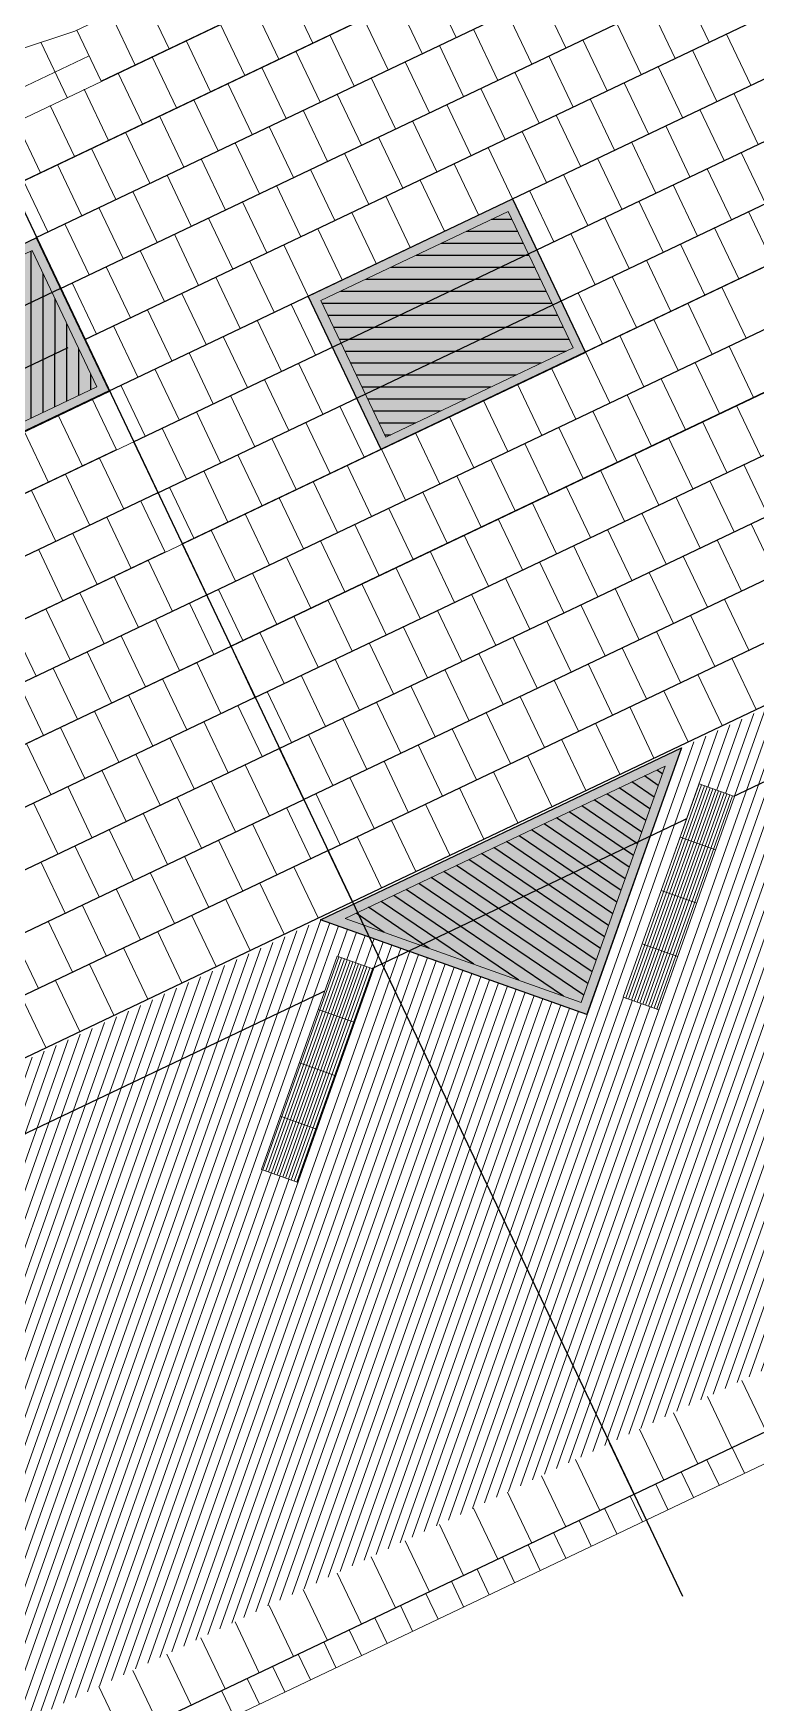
# Model space of a CAD drawing. Header units: metres. Extents: x 679599 to 680028, y 2748524 to 2748840.
# Drawn here: x 679976.38 to 679984.04, y 2748671.24 to 2748688.94 of the extents above; entities that cross this region are included whole.
import ezdxf

# ---------------------------------------------------------------- set-up
doc = ezdxf.new("R2010")
doc.units = ezdxf.units.M
doc.header["$LTSCALE"] = 5
doc.layers.add('00-AUX', color=2, linetype='Continuous', plot=False)
doc.layers.add('00-AUX Tree Pit', color=2, linetype='Continuous', plot=False)
for name, color, linetype, lineweight, plot in [('02-L-B-Barrier Curb', 210, 'Continuous', 5, False), ('02-L-B-Channel', 140, 'Continuous', 5, False), ('02-L-B-Curb', 11, 'Continuous', 5, False)]:
    doc.layers.add(name, color=color, linetype=linetype, lineweight=lineweight, plot=plot)
for name, color, linetype, lineweight, true_color in [('02-L-Joints-Paviment_07_Precast Concrete Blocks 60X40', 7, 'Continuous', 5, 0x999999), ('03-TR-Pavement_07_Precast Concrete Blocks 20X10', 7, 'Continuous', 5, 0x999999), ('03-TR-Pavement_07_Precast Concrete Blocks 60X40', 7, 'Continuous', 5, 0x999999), ('03-TR-Pavement_07_Precast irregular Concrete Blocks', 7, 'Continuous', 5, 0xb3b3b3)]:
    doc.layers.add(name, color=color, linetype=linetype, lineweight=lineweight, true_color=true_color)
doc.layers.add('03-TR-Tree Pit_Green', color=46, linetype='Continuous')
doc.layers.add('03-TR-Tree Pit_White', color=7, linetype='Continuous', true_color=0xfcfcfc)
doc.layers.add('04-BK-Tree Pit', color=6, linetype='Continuous', lineweight=5)

# ---------------------------------------------------------------- blocks, each defined once
blk = doc.blocks.new('*U3')
at = {"layer": '02-L-B-Channel'}
blk.add_lwpolyline([(0, -0.301), (0, 0)], dxfattribs=at)
blk = doc.blocks.new('*U4')
at = {"layer": '02-L-B-Channel', "color": 0, "linetype": 'ByBlock', "lineweight": -2, "transparency": 16777216, "rotation": 205.4480529310802}
for p in [(679983.921, 2748673.675), (679983.38, 2748673.417), (679983.651, 2748673.546), (679983.109, 2748673.288), (679982.838, 2748673.16), (679982.296, 2748672.902), (679982.567, 2748673.031), (679982.025, 2748672.773), (679981.754, 2748672.644), (679981.213, 2748672.386), (679981.483, 2748672.515), (679980.942, 2748672.257), (679980.4, 2748671.999), (679980.671, 2748672.128), (679980.129, 2748671.87), (679979.858, 2748671.742), (679979.316, 2748671.484), (679979.587, 2748671.613), (679979.045, 2748671.355), (679978.775, 2748671.226), (679978.504, 2748671.097)]:
    blk.add_blockref('*U3', p, dxfattribs=at)
blk = doc.blocks.new('ALCORQUE RECTANGULAR')
at = {"layer": '03-TR-Tree Pit_Green', "ltscale": 0.3}
h = blk.add_hatch(dxfattribs=at)
h.set_pattern_fill('ANSI31', color=256, scale=0.04, angle=-45)
h.set_pattern_definition([(360, (-2068898.16958, 3428624.0145), (3e-17, 0.127), [])])
h.paths.add_polyline_path([(679903.391, 2748647.421), (679902.702, 2748648.869), (679904.689, 2748649.814), (679905.377, 2748648.367)])
at = {"layer": '03-TR-Tree Pit_White'}
h = blk.add_hatch(color=256, dxfattribs=at)
h.dxf.hatch_style = 1
h.paths.add_polyline_path([(679903.344, 2748647.288), (679902.569, 2748648.916), (679904.736, 2748649.947), (679905.511, 2748648.319)])
at = {"layer": '02-L-B-Curb'}
blk.add_lwpolyline([(679903.344, 2748647.288), (679902.569, 2748648.916), (679904.736, 2748649.947), (679905.511, 2748648.319)], close=True, dxfattribs=at)
at = {"layer": '02-L-B-Curb', "color": 6}
blk.add_lwpolyline([(679903.391, 2748647.421), (679902.702, 2748648.868), (679904.689, 2748649.814), (679905.378, 2748648.366)], close=True, dxfattribs=at)
blk = doc.blocks.new('Escocell Quadrat')
at = {"layer": '03-TR-Tree Pit_Green'}
h = blk.add_hatch(dxfattribs=at)
h.set_pattern_fill('ANSI31', color=256, scale=0.04, angle=19.5514)
h.set_pattern_definition([(64.551379247, (-1794786.01457, -2189831.7944), (-0.114677314033, 0.0545720958565), [])])
h.paths.add_polyline_path([(-1.159, 0.359), (-2.759, 0.359), (-2.759, -1.241), (-1.159, -1.241)])
at = {"layer": '03-TR-Tree Pit_White'}
h = blk.add_hatch(color=256, dxfattribs=at)
h.dxf.hatch_style = 1
h.paths.add_polyline_path([(-2.859, 0.459), (-1.059, 0.459), (-1.059, -1.341), (-2.859, -1.341)])
at = {"ltscale": 0.3}
blk.add_lwpolyline([(-2.759, -1.241), (-1.159, -1.241), (-1.159, 0.359), (-2.759, 0.359)], close=True, dxfattribs=at)
at = {"layer": '02-L-B-Curb', "ltscale": 0.3}
blk.add_lwpolyline([(-2.859, -1.341), (-1.059, -1.341), (-1.059, 0.459), (-2.859, 0.459)], close=True, dxfattribs=at)
blk = doc.blocks.new('Alcorque Parking 8m2')
at = {"layer": '03-TR-Tree Pit_Green', "ltscale": 0.3}
h = blk.add_hatch(dxfattribs=at)
h.set_pattern_fill('ANSI31', color=256, scale=0.04, angle=40)
h.set_pattern_definition([(85, (-679726.04474, -2748720.75428), (-0.1265167266577, 0.011068779329), [])])
h.paths.add_polyline_path([(-1.079, -0.384), (2.316, 1.231), (-0.189, 2.121)])
at = {"layer": '03-TR-Tree Pit_White'}
h = blk.add_hatch(color=256, dxfattribs=at)
h.dxf.hatch_style = 1
h.paths.add_polyline_path([(-1.254, -0.578), (2.577, 1.245), (-0.25, 2.249)])
at = {"layer": '02-L-B-Curb'}
blk.add_lwpolyline([(2.577, 1.245), (-0.25, 2.249), (-1.254, -0.578)], close=True, dxfattribs=at)
at = {"layer": '02-L-B-Curb', "color": 6}
blk.add_lwpolyline([(2.316, 1.231), (-0.189, 2.121), (-1.079, -0.384)], close=True, dxfattribs=at)
blk = doc.blocks.new('*U37')
at = {"layer": '02-L-Joints-Paviment_07_Precast Concrete Blocks 60X40'}
blk.add_line((0, 0.599), (0, 0), dxfattribs=at)
blk = doc.blocks.new('*U38')
at = {"layer": '02-L-Joints-Paviment_07_Precast Concrete Blocks 60X40', "color": 0, "linetype": 'ByBlock', "lineweight": -2, "transparency": 16777216, "rotation": 25.44814319928735}
for p in [(679982.748, 2748673.449), (679982.386, 2748673.278), (679982.025, 2748673.106), (679981.664, 2748672.934), (679981.303, 2748672.762), (679980.942, 2748672.59), (679980.58, 2748672.418), (679980.219, 2748672.246), (679979.858, 2748672.074), (679979.136, 2748671.731), (679979.497, 2748671.902), (679978.774, 2748671.559), (679978.413, 2748671.387), (679978.052, 2748671.215), (679977.691, 2748671.043), (679977.33, 2748670.871)]:
    blk.add_blockref('*U37', p, dxfattribs=at)
blk = doc.blocks.new('*U39')
at = {"layer": '02-L-Joints-Paviment_07_Precast Concrete Blocks 60X40'}
blk.add_line((0.001, -0.6), (0.001, 0), dxfattribs=at)
blk = doc.blocks.new('*U40')
at = {"layer": '02-L-Joints-Paviment_07_Precast Concrete Blocks 60X40', "color": 0, "linetype": 'ByBlock', "lineweight": -2, "transparency": 16777216, "rotation": 205.4481431993174}
for p in [(679984.151, 2748674.117), (679983.789, 2748673.945), (679983.428, 2748673.773), (679983.067, 2748673.601)]:
    blk.add_blockref('*U39', p, dxfattribs=at)
blk = doc.blocks.new('Piece Parking')
blk.add_wipeout([(-1.7, 0.2), (-1.7, -0.2), (0.7, -0.2), (0.7, 0.2)])
at = {"layer": '03-TR-Pavement_07_Precast irregular Concrete Blocks'}
h = blk.add_hatch(dxfattribs=at)
h.set_pattern_fill('ANSI31', color=256, scale=0.01, angle=135)
h.paths.add_polyline_path([(-1.7, 0.2), (0.7, 0.2), (0.7, -0.2), (-1.7, -0.2)])
blk.add_lwpolyline([(-1.7, 0.2), (0.7, 0.2), (0.7, -0.2), (-1.7, -0.2)], close=True)
at = {"layer": '02-L-Joints-Paviment_07_Precast Concrete Blocks 60X40'}
for points in [[(-1.1, 0.2), (-1.1, -0.2)], [(-0.5, 0.2), (-0.5, -0.2)], [(0.1, 0.2), (0.1, -0.2)]]:
    blk.add_lwpolyline(points, dxfattribs=at)

msp = doc.modelspace()

# ---------------------------------------------------------------- hatches: boundary and pattern name
at = {"layer": '03-TR-Pavement_07_Precast Concrete Blocks 20X10'}
h = msp.add_hatch(dxfattribs=at)
h.set_pattern_fill('ANSI31', color=256, scale=0.0315, angle=25.5)
h.set_pattern_definition([(70.5, (0, 0), (-0.094275932128, 0.033384858509), [])])
h.paths.add_polyline_path([(679945.648, 2748656.46), (679943.852, 2748660.24), (679944.878, 2748663.104), (679948.723, 2748664.934), (679951.551, 2748663.93), (679952.554, 2748666.757), (679956.392, 2748668.583), (679959.225, 2748667.582), (679960.23, 2748670.41), (679964.074, 2748672.238), (679966.807, 2748671.268), (679966.901, 2748671.235), (679967.905, 2748674.062), (679971.75, 2748675.891), (679974.576, 2748674.887), (679975.581, 2748677.714), (679979.425, 2748679.544), (679982.251, 2748678.54), (679983.256, 2748681.367), (679987.1, 2748683.196), (679989.832, 2748682.225), (679990.931, 2748685.019), (679994.775, 2748686.848), (679997.603, 2748685.845), (679998.607, 2748688.672), (680002.45, 2748690.501), (680005.277, 2748689.497), (680006.278, 2748692.322), (680010.255, 2748694.245), (680013.159, 2748693.214), (680014.955, 2748689.44)])

# ---------------------------------------------------------------- linework, layer by layer
at = {"layer": '00-AUX'}
for points in [[(679988.712, 2748759.346), (680016.783, 2748700.654), (679938.873, 2748663.618)], [(679977.097, 2748688.433), (680020.801, 2748709.23)], [(679976.14, 2748687.314), (680020.879, 2748708.603)], [(679976.408, 2748686.778), (680021.318, 2748708.147)], [(679976.657, 2748686.231), (680021.396, 2748707.52)], [(679976.924, 2748685.694), (680021.835, 2748707.065)], [(679977.174, 2748685.148), (680021.913, 2748706.437)], [(679977.439, 2748684.61), (680022.352, 2748705.982)], [(679977.691, 2748684.066), (680022.43, 2748705.354)], [(679977.955, 2748683.527), (680022.869, 2748704.899)], [(679978.209, 2748682.983), (680022.947, 2748704.271)], [(679978.471, 2748682.442), (680023.386, 2748703.816)], [(679978.726, 2748681.9), (680023.464, 2748703.188)], [(679978.986, 2748681.36), (680023.903, 2748702.733)], [(679979.243, 2748680.817), (680023.981, 2748702.106)], [(679979.503, 2748680.277), (680024.421, 2748701.65)], [(679979.76, 2748679.734), (680024.499, 2748701.023)], [(679944.374, 2748662.09), (680011.223, 2748693.901)], [(679982.75, 2748673.451), (680015.213, 2748688.899)], [(679976.666, 2748686.235), (679936.658, 2748667.196)], [(679976.744, 2748685.607), (679937.373, 2748666.872)], [(679977.182, 2748685.151), (679937.293, 2748666.17)], [(679977.259, 2748684.524), (679937.889, 2748665.789)], [(679977.698, 2748684.068), (679938.147, 2748665.247)], [(679977.775, 2748683.44), (679938.405, 2748664.705)], [(679978.213, 2748682.984), (679938.843, 2748664.249)], [(679978.291, 2748682.356), (679939.098, 2748663.705)], [(679836.059, 2748614.008), (679978.729, 2748681.901)], [(679836.136, 2748613.381), (679978.986, 2748681.359)], [(679836.574, 2748612.925), (679979.245, 2748680.817)], [(679836.651, 2748612.297), (679979.501, 2748680.276)], [(679836.728, 2748611.67), (679979.76, 2748679.734)], [(679945.906, 2748655.918), (679982.75, 2748673.451)]]:
    msp.add_lwpolyline(points, dxfattribs=at)
at = {"layer": '00-AUX', "color": 3}
msp.add_lwpolyline([(679975.564, 2748688.551), (679983.264, 2748672.372)], dxfattribs=at)
at = {"layer": '00-AUX Tree Pit'}
for points in [[(679980.067, 2748684.527), (679979.293, 2748686.155), (679981.46, 2748687.187), (679982.235, 2748685.558)], [(679983.254, 2748681.365), (679982.25, 2748678.538), (679979.423, 2748679.542)]]:
    msp.add_lwpolyline(points, close=True, dxfattribs=at)
at = {"layer": '00-AUX Tree Pit', "ltscale": 0.3}
msp.add_lwpolyline([(679975.559, 2748684.373), (679977.185, 2748685.146), (679976.411, 2748686.772), (679974.786, 2748685.998)], close=True, dxfattribs=at)
at = {"layer": '02-L-B-Channel'}
msp.add_lwpolyline([(679668.512, 2748523.584), (680028.077, 2748694.687)], dxfattribs=at)
at = {"layer": '02-L-B-Curb'}
msp.add_lwpolyline([(679982.259, 2748691.554), (679976.818, 2748688.965), (679975.566, 2748688.551)], dxfattribs=at)
at = {"layer": '02-L-Joints-Paviment_07_Precast Concrete Blocks 60X40'}
for p, q in [((679976.736, 2748688.261), (679976.457, 2748688.846)), ((679976.968, 2748688.704), (679975.584, 2748688.045))]:
    msp.add_line(p, q, dxfattribs=at)
for points in [[(679980.864, 2748688.898), (679980.606, 2748689.44)], [(679977.819, 2748688.777), (679977.561, 2748689.319)], [(679979.341, 2748688.838), (679979.084, 2748689.38)], [(679980.503, 2748688.726), (679980.245, 2748689.268)], [(679982.026, 2748688.786), (679981.768, 2748689.328)], [(679983.548, 2748688.846), (679983.29, 2748689.388)], [(679977.458, 2748688.605), (679977.2, 2748689.147)], [(679978.98, 2748688.666), (679978.722, 2748689.208)], [(679980.142, 2748688.554), (679979.884, 2748689.096)], [(679981.665, 2748688.614), (679981.407, 2748689.156)], [(679983.187, 2748688.674), (679982.929, 2748689.216)], [(679977.097, 2748688.433), (679976.839, 2748688.975)], [(679978.619, 2748688.494), (679978.361, 2748689.036)], [(679979.781, 2748688.382), (679979.523, 2748688.924)], [(679981.303, 2748688.442), (679981.045, 2748688.984)], [(679982.826, 2748688.503), (679982.568, 2748689.044)], [(679983.988, 2748688.391), (679983.73, 2748688.932)], [(679978.258, 2748688.322), (679978, 2748688.864)], [(679979.419, 2748688.21), (679979.161, 2748688.752)], [(679980.942, 2748688.27), (679980.684, 2748688.812)], [(679982.465, 2748688.331), (679982.207, 2748688.873)], [(679983.626, 2748688.219), (679983.369, 2748688.761)], [(679977.897, 2748688.15), (679977.639, 2748688.692)], [(679979.058, 2748688.039), (679978.8, 2748688.58)], [(679980.581, 2748688.098), (679980.323, 2748688.64)], [(679982.104, 2748688.159), (679981.846, 2748688.701)], [(679983.265, 2748688.047), (679983.007, 2748688.589)], [(679977.535, 2748687.978), (679977.278, 2748688.52)], [(679978.697, 2748687.867), (679978.439, 2748688.409)], [(679980.22, 2748687.927), (679979.962, 2748688.469)], [(679981.742, 2748687.987), (679981.485, 2748688.529)], [(679982.904, 2748687.875), (679982.646, 2748688.417)], [(679977.174, 2748687.806), (679976.916, 2748688.348)], [(679978.336, 2748687.695), (679978.078, 2748688.237)], [(679979.859, 2748687.755), (679979.601, 2748688.297)], [(679981.381, 2748687.815), (679981.123, 2748688.357)], [(679982.543, 2748687.703), (679982.285, 2748688.245)], [(679984.065, 2748687.763), (679983.808, 2748688.305)], [(679976.813, 2748687.634), (679976.555, 2748688.176)], [(679977.975, 2748687.523), (679977.717, 2748688.065)], [(679979.497, 2748687.583), (679979.24, 2748688.125)], [(679981.02, 2748687.643), (679980.762, 2748688.185)], [(679982.182, 2748687.531), (679981.924, 2748688.073)], [(679983.704, 2748687.592), (679983.446, 2748688.133)], [(679976.452, 2748687.463), (679976.194, 2748688.005)], [(679977.613, 2748687.351), (679977.355, 2748687.893)], [(679979.136, 2748687.411), (679978.878, 2748687.953)], [(679980.659, 2748687.471), (679980.401, 2748688.013)], [(679981.82, 2748687.359), (679981.563, 2748687.901)], [(679983.343, 2748687.42), (679983.085, 2748687.962)], [(679977.252, 2748687.179), (679976.994, 2748687.721)], [(679978.775, 2748687.239), (679978.517, 2748687.781)], [(679979.936, 2748687.128), (679979.679, 2748687.67)], [(679980.298, 2748687.299), (679980.04, 2748687.841)], [(679981.459, 2748687.187), (679981.201, 2748687.729)], [(679982.982, 2748687.248), (679982.724, 2748687.79)], [(679984.144, 2748687.136), (679983.886, 2748687.678)], [(679976.891, 2748687.007), (679976.633, 2748687.549)], [(679978.414, 2748687.067), (679978.156, 2748687.609)], [(679979.575, 2748686.956), (679979.317, 2748687.498)], [(679981.098, 2748687.016), (679980.84, 2748687.558)], [(679982.621, 2748687.076), (679982.363, 2748687.618)], [(679983.782, 2748686.964), (679983.525, 2748687.506)], [(679976.53, 2748686.835), (679976.272, 2748687.377)], [(679978.053, 2748686.895), (679977.795, 2748687.437)], [(679979.214, 2748686.784), (679978.956, 2748687.326)], [(679980.737, 2748686.844), (679980.479, 2748687.386)], [(679982.26, 2748686.904), (679982.002, 2748687.446)], [(679983.421, 2748686.792), (679983.163, 2748687.334)], [(679977.691, 2748686.723), (679977.434, 2748687.265)], [(679978.853, 2748686.612), (679978.595, 2748687.154)], [(679980.376, 2748686.672), (679980.118, 2748687.214)], [(679981.898, 2748686.732), (679981.64, 2748687.274)], [(679983.06, 2748686.62), (679982.802, 2748687.162)], [(679977.33, 2748686.552), (679977.072, 2748687.094)], [(679978.492, 2748686.44), (679978.234, 2748686.982)], [(679980.015, 2748686.5), (679979.757, 2748687.042)], [(679982.699, 2748686.448), (679982.441, 2748686.99)], [(679984.221, 2748686.509), (679983.964, 2748687.051)], [(679976.969, 2748686.38), (679976.711, 2748686.922)], [(679978.13, 2748686.268), (679977.873, 2748686.81)], [(679979.653, 2748686.328), (679979.395, 2748686.87)], [(679982.338, 2748686.276), (679982.08, 2748686.818)], [(679983.86, 2748686.337), (679983.602, 2748686.879)], [(679977.769, 2748686.096), (679977.511, 2748686.638)], [(679979.292, 2748686.156), (679979.034, 2748686.698)], [(679983.499, 2748686.165), (679983.241, 2748686.707)], [(679977.408, 2748685.924), (679977.15, 2748686.466)], [(679978.931, 2748685.984), (679978.673, 2748686.526)], [(679983.138, 2748685.993), (679982.88, 2748686.535)], [(679977.047, 2748685.753), (679976.789, 2748686.295)], [(679978.57, 2748685.813), (679978.312, 2748686.354)], [(679982.777, 2748685.821), (679982.519, 2748686.363)], [(679978.209, 2748685.641), (679977.951, 2748686.183)], [(679982.415, 2748685.649), (679982.158, 2748686.191)], [(679983.577, 2748685.537), (679983.319, 2748686.079)], [(679983.938, 2748685.709), (679983.68, 2748686.251)], [(679977.847, 2748685.469), (679977.589, 2748686.011)], [(679979.009, 2748685.357), (679978.751, 2748685.899)], [(679979.37, 2748685.529), (679979.112, 2748686.071)], [(679983.216, 2748685.365), (679982.958, 2748685.907)], [(679977.486, 2748685.297), (679977.228, 2748685.839)], [(679978.648, 2748685.185), (679978.39, 2748685.727)], [(679982.855, 2748685.194), (679982.597, 2748685.736)], [(679978.286, 2748685.013), (679978.029, 2748685.555)], [(679982.494, 2748685.022), (679982.236, 2748685.564)], [(679984.017, 2748685.081), (679983.759, 2748685.623)], [(679977.925, 2748684.842), (679977.667, 2748685.384)], [(679979.448, 2748684.902), (679979.19, 2748685.443)], [(679982.132, 2748684.85), (679981.874, 2748685.392)], [(679983.656, 2748684.909), (679983.398, 2748685.451)], [(679977.564, 2748684.67), (679977.306, 2748685.212)], [(679979.087, 2748684.73), (679978.829, 2748685.272)], [(679981.771, 2748684.678), (679981.513, 2748685.22)], [(679983.294, 2748684.737), (679983.037, 2748685.279)], [(679977.259, 2748684.524), (679977.002, 2748685.065)], [(679978.726, 2748684.558), (679978.468, 2748685.1)], [(679981.41, 2748684.506), (679981.152, 2748685.048)], [(679982.933, 2748684.565), (679982.675, 2748685.107)], [(679976.898, 2748684.352), (679976.64, 2748684.893)], [(679978.364, 2748684.386), (679978.107, 2748684.928)], [(679979.887, 2748684.446), (679979.629, 2748684.988)], [(679981.049, 2748684.334), (679980.791, 2748684.876)], [(679982.572, 2748684.393), (679982.314, 2748684.935)], [(679984.094, 2748684.455), (679983.836, 2748684.996)], [(679976.537, 2748684.18), (679976.279, 2748684.722)], [(679978.003, 2748684.214), (679977.745, 2748684.756)], [(679979.526, 2748684.274), (679979.268, 2748684.816)], [(679980.688, 2748684.162), (679980.43, 2748684.704)], [(679982.211, 2748684.221), (679981.953, 2748684.763)], [(679983.733, 2748684.283), (679983.475, 2748684.825)], [(679977.698, 2748684.068), (679977.44, 2748684.609)], [(679979.165, 2748684.103), (679978.907, 2748684.644)], [(679980.326, 2748683.991), (679980.069, 2748684.532)], [(679981.85, 2748684.049), (679981.592, 2748684.591)], [(679983.372, 2748684.111), (679983.114, 2748684.653)], [(679977.337, 2748683.896), (679977.079, 2748684.438)], [(679978.804, 2748683.931), (679978.546, 2748684.473)], [(679979.965, 2748683.819), (679979.707, 2748684.361)], [(679981.488, 2748683.878), (679981.231, 2748684.42)], [(679982.649, 2748683.767), (679982.392, 2748684.309)], [(679983.011, 2748683.939), (679982.753, 2748684.481)], [(679984.172, 2748683.827), (679983.914, 2748684.369)], [(679976.975, 2748683.724), (679976.718, 2748684.266)], [(679978.081, 2748683.587), (679977.823, 2748684.129)], [(679978.442, 2748683.759), (679978.184, 2748684.301)], [(679979.604, 2748683.647), (679979.346, 2748684.189)], [(679981.127, 2748683.706), (679980.869, 2748684.248)], [(679982.288, 2748683.595), (679982.03, 2748684.137)], [(679983.811, 2748683.655), (679983.553, 2748684.197)], [(679976.614, 2748683.552), (679976.356, 2748684.094)], [(679977.775, 2748683.44), (679977.517, 2748683.982)], [(679979.243, 2748683.475), (679978.985, 2748684.017)], [(679980.766, 2748683.534), (679980.508, 2748684.076)], [(679981.927, 2748683.423), (679981.669, 2748683.965)], [(679983.45, 2748683.484), (679983.192, 2748684.026)], [(679977.414, 2748683.268), (679977.156, 2748683.81)], [(679978.882, 2748683.303), (679978.624, 2748683.845)], [(679980.405, 2748683.362), (679980.147, 2748683.904)], [(679981.566, 2748683.251), (679981.308, 2748683.793)], [(679983.089, 2748683.312), (679982.831, 2748683.854)], [(679977.053, 2748683.096), (679976.795, 2748683.638)], [(679978.52, 2748683.131), (679978.263, 2748683.673)], [(679980.044, 2748683.19), (679979.786, 2748683.732)], [(679981.205, 2748683.08), (679980.947, 2748683.621)], [(679982.727, 2748683.14), (679982.469, 2748683.682)], [(679984.25, 2748683.2), (679983.992, 2748683.742)], [(679976.691, 2748682.924), (679976.434, 2748683.466)], [(679978.213, 2748682.984), (679977.956, 2748683.526)], [(679979.683, 2748683.018), (679979.425, 2748683.56)], [(679980.844, 2748682.908), (679980.586, 2748683.45)], [(679982.366, 2748682.968), (679982.108, 2748683.51)], [(679983.889, 2748683.028), (679983.631, 2748683.57)], [(679977.852, 2748682.812), (679977.594, 2748683.354)], [(679979.321, 2748682.846), (679979.063, 2748683.388)], [(679980.482, 2748682.736), (679980.224, 2748683.278)], [(679982.005, 2748682.796), (679981.747, 2748683.338)], [(679983.528, 2748682.856), (679983.27, 2748683.398)], [(679977.491, 2748682.64), (679977.233, 2748683.182)], [(679978.96, 2748682.674), (679978.702, 2748683.216)], [(679980.121, 2748682.564), (679979.863, 2748683.106)], [(679981.644, 2748682.624), (679981.386, 2748683.166)], [(679983.167, 2748682.684), (679982.909, 2748683.226)], [(679977.13, 2748682.468), (679976.872, 2748683.01)], [(679978.291, 2748682.356), (679978.033, 2748682.898)], [(679978.599, 2748682.503), (679978.341, 2748683.044)], [(679979.76, 2748682.392), (679979.502, 2748682.934)], [(679981.283, 2748682.452), (679981.025, 2748682.994)], [(679982.805, 2748682.512), (679982.548, 2748683.054)], [(679983.967, 2748682.401), (679983.709, 2748682.943)], [(679976.769, 2748682.297), (679976.511, 2748682.838)], [(679977.929, 2748682.184), (679977.672, 2748682.726)], [(679979.399, 2748682.22), (679979.141, 2748682.762)], [(679980.921, 2748682.281), (679980.664, 2748682.822)], [(679982.444, 2748682.34), (679982.186, 2748682.882)], [(679983.606, 2748682.229), (679983.348, 2748682.771)], [(679976.407, 2748682.125), (679976.15, 2748682.666)], [(679977.568, 2748682.013), (679977.31, 2748682.554)], [(679979.038, 2748682.048), (679978.78, 2748682.59)], [(679980.56, 2748682.109), (679980.302, 2748682.651)], [(679981.722, 2748681.997), (679981.464, 2748682.539)], [(679982.083, 2748682.169), (679981.825, 2748682.71)], [(679983.244, 2748682.057), (679982.987, 2748682.599)], [(679977.207, 2748681.841), (679976.949, 2748682.383)], [(679978.728, 2748681.9), (679978.471, 2748682.442)], [(679980.199, 2748681.937), (679979.941, 2748682.479)], [(679981.361, 2748681.825), (679981.103, 2748682.367)], [(679982.883, 2748681.885), (679982.625, 2748682.427)], [(679976.846, 2748681.669), (679976.588, 2748682.211)], [(679978.367, 2748681.728), (679978.11, 2748682.27)], [(679979.838, 2748681.765), (679979.58, 2748682.307)], [(679980.999, 2748681.653), (679980.742, 2748682.195)], [(679982.522, 2748681.713), (679982.264, 2748682.255)], [(679984.045, 2748681.773), (679983.787, 2748682.315)], [(679976.485, 2748681.497), (679976.227, 2748682.039)], [(679978.006, 2748681.556), (679977.748, 2748682.098)], [(679979.477, 2748681.593), (679979.219, 2748682.135)], [(679980.638, 2748681.481), (679980.38, 2748682.023)], [(679982.161, 2748681.541), (679981.903, 2748682.083)], [(679983.684, 2748681.601), (679983.426, 2748682.143)], [(679977.645, 2748681.384), (679977.387, 2748681.926)], [(679979.115, 2748681.421), (679978.858, 2748681.963)], [(679980.277, 2748681.309), (679980.019, 2748681.851)], [(679981.8, 2748681.37), (679981.542, 2748681.911)], [(679983.323, 2748681.429), (679983.065, 2748681.971)], [(679977.284, 2748681.213), (679977.026, 2748681.754)], [(679978.805, 2748681.273), (679978.548, 2748681.815)], [(679979.916, 2748681.137), (679979.658, 2748681.679)], [(679981.439, 2748681.198), (679981.181, 2748681.74)], [(679982.961, 2748681.257), (679982.704, 2748681.799)], [(679976.923, 2748681.041), (679976.665, 2748681.582)], [(679978.444, 2748681.101), (679978.186, 2748681.643)], [(679979.555, 2748680.965), (679979.297, 2748681.507)], [(679981.077, 2748681.026), (679980.819, 2748681.568)], [(679982.6, 2748681.086), (679982.342, 2748681.627)], [(679976.561, 2748680.869), (679976.304, 2748681.41)], [(679977.722, 2748680.758), (679977.464, 2748681.299)], [(679978.083, 2748680.93), (679977.825, 2748681.471)], [(679979.244, 2748680.817), (679978.986, 2748681.358)], [(679980.716, 2748680.854), (679980.458, 2748681.396)], [(679982.239, 2748680.914), (679981.981, 2748681.456)], [(679977.361, 2748680.586), (679977.103, 2748681.127)], [(679978.883, 2748680.645), (679978.625, 2748681.186)], [(679980.355, 2748680.682), (679980.097, 2748681.224)], [(679981.878, 2748680.742), (679981.62, 2748681.284)], [(679976.999, 2748680.414), (679976.742, 2748680.955)], [(679978.522, 2748680.473), (679978.264, 2748681.014)], [(679979.994, 2748680.51), (679979.736, 2748681.052)], [(679981.517, 2748680.57), (679981.259, 2748681.112)], [(679976.638, 2748680.242), (679976.38, 2748680.784)], [(679978.161, 2748680.301), (679977.903, 2748680.842)], [(679979.633, 2748680.338), (679979.375, 2748680.88)], [(679980.794, 2748680.226), (679980.536, 2748680.768)], [(679981.155, 2748680.398), (679980.898, 2748680.94)], [(679977.799, 2748680.129), (679977.542, 2748680.671)], [(679979.321, 2748680.19), (679979.063, 2748680.731)], [(679980.433, 2748680.054), (679980.175, 2748680.596)], [(679977.438, 2748679.957), (679977.18, 2748680.499)], [(679978.96, 2748680.018), (679978.702, 2748680.559)], [(679980.072, 2748679.882), (679979.814, 2748680.424)], [(679977.077, 2748679.785), (679976.819, 2748680.327)], [(679978.598, 2748679.846), (679978.341, 2748680.388)], [(679979.759, 2748679.734), (679979.502, 2748680.275)], [(679976.716, 2748679.613), (679976.458, 2748680.155)], [(679978.237, 2748679.674), (679977.98, 2748680.216)], [(679979.398, 2748679.562), (679979.141, 2748680.103)], [(679977.876, 2748679.502), (679977.618, 2748680.044)], [(679979.037, 2748679.39), (679978.779, 2748679.931)], [(679977.515, 2748679.33), (679977.257, 2748679.872)], [(679978.676, 2748679.218), (679978.418, 2748679.759)], [(679976.793, 2748678.987), (679976.535, 2748679.528)], [(679977.154, 2748679.158), (679976.896, 2748679.7)], [(679978.315, 2748679.046), (679978.057, 2748679.588)], [(679976.431, 2748678.815), (679976.174, 2748679.356)], [(679977.954, 2748678.874), (679977.696, 2748679.416)], [(679977.592, 2748678.702), (679977.335, 2748679.244)], [(679977.231, 2748678.53), (679976.973, 2748679.072)], [(679976.87, 2748678.359), (679976.612, 2748678.9)], [(679976.509, 2748678.187), (679976.251, 2748678.728)]]:
    msp.add_lwpolyline(points, dxfattribs=at)
at = {"layer": '03-TR-Pavement_07_Precast Concrete Blocks 60X40'}
for points in [[(680020.801, 2748709.23), (679963.793, 2748682.102)], [(680021.835, 2748707.064), (679976.924, 2748685.693)], [(680022.109, 2748706.531), (679937.293, 2748666.17)], [(680022.883, 2748704.905), (679938.247, 2748664.63)], [(680023.141, 2748704.363), (679938.565, 2748664.117)], [(680023.398, 2748703.822), (679835.554, 2748614.433)], [(680023.656, 2748703.28), (679835.744, 2748613.859)], [(680023.914, 2748702.738), (679835.935, 2748613.285)], [(680024.172, 2748702.196), (679836.125, 2748612.711)], [(680024.43, 2748701.654), (679836.315, 2748612.137)], [(680024.679, 2748701.109), (679776.702, 2748583.105)], [(679994.902, 2748692.919), (679981.717, 2748686.645)], [(679995.159, 2748692.377), (679981.975, 2748686.103)], [(679986.204, 2748692.102), (679936.022, 2748668.223)], [(679986.461, 2748691.56), (679971.894, 2748684.628)], [(679986.719, 2748691.019), (679976.666, 2748686.235)], [(679979.55, 2748685.614), (679966.243, 2748679.281)], [(679979.808, 2748685.072), (679966.501, 2748678.739)]]:
    msp.add_lwpolyline(points, dxfattribs=at)

# ---------------------------------------------------------------- block references
at = {"layer": '02-L-B-Channel'}
msp.add_blockref('*U4', (0, 0), dxfattribs=at)
at = {"layer": '02-L-Joints-Paviment_07_Precast Concrete Blocks 60X40'}
for name in ['*U40', '*U38']:
    msp.add_blockref(name, (0, 0), dxfattribs=at)
at = {"layer": '04-BK-Tree Pit'}
msp.add_blockref('ALCORQUE RECTANGULAR', (76.724, 37.239), dxfattribs=at)
at = {"layer": '04-BK-Tree Pit', "rotation": 25.44862075299672}
msp.add_blockref('Escocell Quadrat', (679977.565, 2748686.812), dxfattribs=at)
at = {"layer": '04-BK-Tree Pit', "xscale": -0.9999999999999992, "rotation": 230.8937524196276}
msp.add_blockref('Alcorque Parking 8m2', (679980.663, 2748680.151), dxfattribs=at)

# ---------------------------------------------------------------- next in the draw order: block references
at = {"layer": '02-L-B-Barrier Curb', "rotation": 70.43754181741912}
for p in [(679983.393, 2748680.257), (679979.555, 2748678.43)]:
    msp.add_blockref('Piece Parking', p, dxfattribs=at)

doc.saveas('drawing.dxf')
